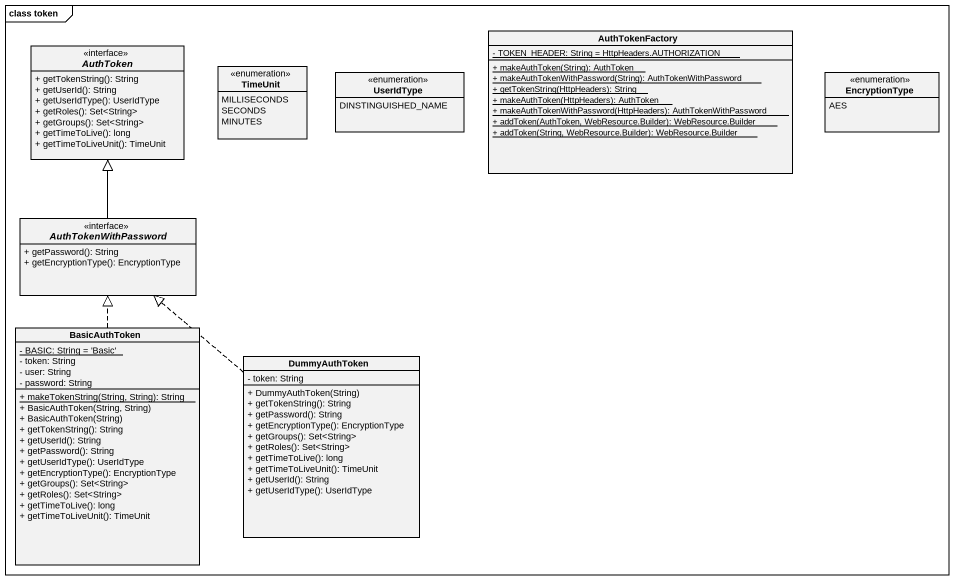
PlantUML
@startuml
mainframe class token
hide circle
hide empty members
skinparam classAttributeIconSize 0
interface AuthToken <<interface>> {
  + getTokenString(): String
  + getUserId(): String
  + getUserIdType(): UserIdType
  + getRoles(): Set<String>
  + getGroups(): Set<String>
  + getTimeToLive(): long
  + getTimeToLiveUnit(): TimeUnit
}
class AuthTokenFactory {
  {static} - TOKEN_HEADER: String = HttpHeaders.AUTHORIZATION
  {static} + makeAuthToken(String): AuthToken
  {static} + makeAuthTokenWithPassword(String): AuthTokenWithPassword
  {static} + getTokenString(HttpHeaders): String
  {static} + makeAuthToken(HttpHeaders): AuthToken
  {static} + makeAuthTokenWithPassword(HttpHeaders): AuthTokenWithPassword
  {static} + addToken(AuthToken, WebResource.Builder): WebResource.Builder
  {static} + addToken(String, WebResource.Builder): WebResource.Builder
}
enum TimeUnit {
  MILLISECONDS
  SECONDS
  MINUTES
}
enum UserIdType {
  DINSTINGUISHED_NAME
}
enum EncryptionType {
  AES
}
interface AuthTokenWithPassword <<interface>> {
  + getPassword(): String
  + getEncryptionType(): EncryptionType
}
class BasicAuthToken {
  {static} - BASIC: String = 'Basic'
  - token: String
  - user: String
  - password: String
  {static} + makeTokenString(String, String): String
  + BasicAuthToken(String, String)
  + BasicAuthToken(String)
  + getTokenString(): String
  + getUserId(): String
  + getPassword(): String
  + getUserIdType(): UserIdType
  + getEncryptionType(): EncryptionType
  + getGroups(): Set<String>
  + getRoles(): Set<String>
  + getTimeToLive(): long
  + getTimeToLiveUnit(): TimeUnit
}
class DummyAuthToken {
  - token: String
  + DummyAuthToken(String)
  + getTokenString(): String
  + getPassword(): String
  + getEncryptionType(): EncryptionType
  + getGroups(): Set<String>
  + getRoles(): Set<String>
  + getTimeToLive(): long
  + getTimeToLiveUnit(): TimeUnit
  + getUserId(): String
  + getUserIdType(): UserIdType
}
AuthTokenWithPassword -up-|> AuthToken
BasicAuthToken .up.|> AuthTokenWithPassword
DummyAuthToken .up.|> AuthTokenWithPassword
@enduml
